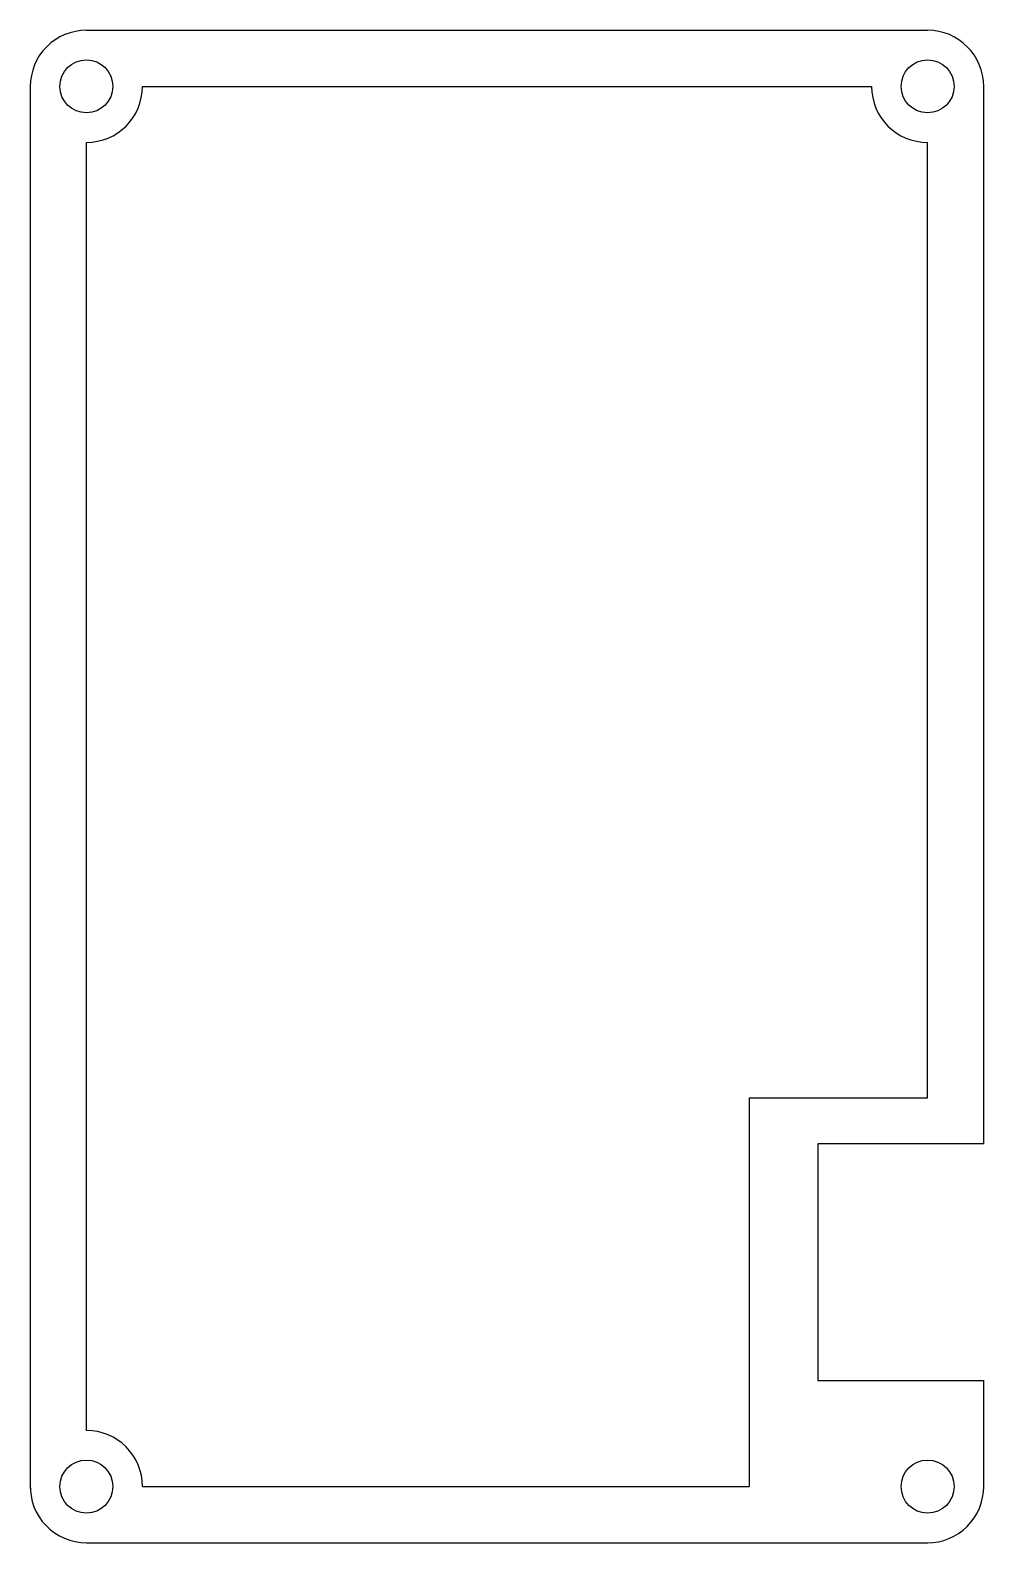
# Model space of a CAD drawing. Header units: millimetres. Extents: x 0 to 54, y -85.6 to 0.
import ezdxf

# ---------------------------------------------------------------- set-up
doc = ezdxf.new("R2010")
doc.units = ezdxf.units.MM

msp = doc.modelspace()

# ---------------------------------------------------------------- linework, layer by layer
for p, q in [((3.175, 0), (50.8, 0)), ((0, -3.18), (0, -82.531)), ((6.35, -3.175), (47.625, -3.175)), ((53.975, -3.175), (53.977, -3.175)), ((53.977, -63.028), (53.977, -3.175)), ((3.175, -79.246), (3.175, -6.35)), ((50.8, -60.426), (50.8, -6.35)), ((40.69, -60.426), (40.69, -82.423)), ((40.69, -60.426), (50.8, -60.426)), ((53.977, -63.028), (44.588, -63.028)), ((44.588, -63.028), (44.588, -76.41)), ((44.588, -76.41), (53.977, -76.41)), ((53.977, -82.423), (53.977, -76.41)), ((6.352, -82.423), (40.69, -82.423)), ((3.175, -85.6), (50.819, -85.6))]:
    msp.add_line(p, q)
for centre in [(3.175, -3.175), (50.8, -3.175), (3.175, -82.423), (50.8, -82.423)]:
    msp.add_circle(centre, 1.5)
for centre, radius, start, end in [((3.175, -3.175), 3.175, 90, 180.0903), ((50.8, -3.175), 3.175, 0, 90), ((3.175, -3.175), 3.175, 270, 0), ((50.8, -3.175), 3.175, 180, 270), ((3.175, -82.423), 3.177, 0, 90), ((3.175, -82.423), 3.177, 178.05369, 270), ((50.8, -82.423), 3.177, 269.65285, 0)]:
    msp.add_arc(centre, radius, start, end)

doc.saveas('drawing.dxf')
